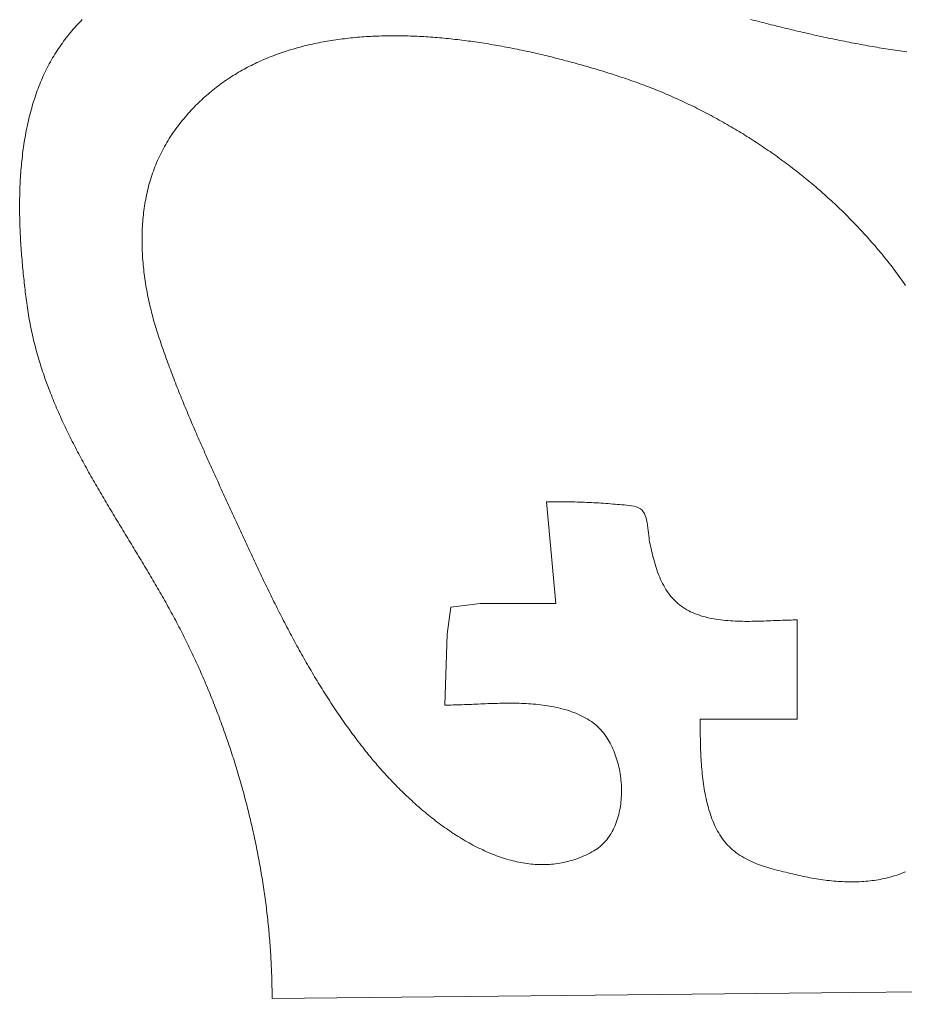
# Model space of a CAD drawing. Header units: inches. Extents: x 5.7 to 37.7, y 3.3 to 21.3.
# Drawn here: x 28.946 to 29.596, y 15.597 to 16.315 of the extents above; entities that cross this region are included whole.
import ezdxf

# ---------------------------------------------------------------- set-up
doc = ezdxf.new("R2010")
doc.units = ezdxf.units.IN
doc.header["$MEASUREMENT"] = 0
doc.layers.add('LASER BLACK', color=7, linetype='Continuous', lineweight=0, true_color=0x000000)

msp = doc.modelspace()

# ---------------------------------------------------------------- linework, layer by layer
at = {"layer": 'LASER BLACK'}
for points in [[(28.992, 16.3155), (28.99087, 16.31434), (28.98975, 16.31317), (28.98865, 16.31199), (28.98755, 16.3108), (28.98647, 16.30959), (28.98541, 16.30837), (28.98435, 16.30715), (28.98332, 16.30591), (28.98229, 16.30466), (28.98128, 16.30339), (28.98028, 16.30212), (28.97929, 16.30083), (28.97832, 16.29954), (28.97737, 16.29823), (28.97642, 16.29691), (28.9755, 16.29558), (28.97458, 16.29423), (28.97369, 16.29288), (28.9728, 16.29151), (28.97194, 16.29013), (28.97108, 16.28874), (28.97025, 16.28734), (28.96942, 16.28592), (28.96862, 16.2845), (28.96783, 16.28306), (28.96706, 16.28161), (28.9663, 16.28015), (28.96556, 16.27867), (28.96483, 16.27719), (28.96412, 16.27569), (28.96343, 16.27418), (28.96276, 16.27266), (28.9621, 16.27113), (28.96145, 16.26959), (28.96082, 16.26804), (28.96021, 16.26649), (28.95961, 16.26493), (28.95902, 16.26336), (28.95846, 16.26178), (28.9579, 16.2602), (28.95736, 16.25861), (28.95684, 16.25701), (28.95633, 16.25541), (28.95583, 16.2538), (28.95535, 16.25219), (28.95488, 16.25057), (28.95443, 16.24894), (28.95399, 16.24731), (28.95356, 16.24567), (28.95314, 16.24403), (28.95274, 16.24238), (28.95236, 16.24073), (28.95198, 16.23907), (28.95162, 16.23741), (28.95127, 16.23574), (28.95094, 16.23406), (28.95062, 16.23239), (28.9503, 16.23071), (28.95001, 16.22902), (28.94972, 16.22733), (28.94944, 16.22564), (28.94918, 16.22394), (28.94893, 16.22224), (28.94869, 16.22054), (28.94846, 16.21883), (28.94824, 16.21712), (28.94804, 16.2154), (28.94784, 16.21369), (28.94766, 16.21197), (28.94748, 16.21025), (28.94732, 16.20852), (28.94717, 16.2068), (28.94702, 16.20507), (28.94689, 16.20334), (28.94677, 16.2016), (28.94665, 16.19987), (28.94655, 16.19813), (28.94646, 16.1964), (28.94637, 16.19466), (28.9463, 16.19292), (28.94623, 16.19118), (28.94617, 16.18944), (28.94612, 16.18769), (28.94608, 16.18595), (28.94605, 16.18421), (28.94603, 16.18246), (28.94602, 16.18072), (28.94601, 16.17898), (28.94601, 16.17723), (28.94602, 16.17549), (28.94604, 16.17375), (28.94606, 16.172), (28.94609, 16.17026), (28.94613, 16.16852), (28.94618, 16.16678), (28.94623, 16.16504), (28.94629, 16.1633), (28.94636, 16.16157), (28.94644, 16.15983), (28.94652, 16.1581), (28.9466, 16.15637), (28.9467, 16.15464), (28.94679, 16.15291), (28.9469, 16.15119), (28.94701, 16.14947), (28.94713, 16.14775), (28.94725, 16.14603), (28.94737, 16.14431), (28.94751, 16.1426), (28.94764, 16.14089), (28.94779, 16.13919), (28.94793, 16.13749), (28.94808, 16.13579), (28.94824, 16.1341), (28.9484, 16.1324), (28.94857, 16.13072), (28.94873, 16.12904), (28.94891, 16.12736), (28.94908, 16.12568), (28.94926, 16.12401), (28.94945, 16.12235), (28.94963, 16.12069), (28.94982, 16.11904), (28.95002, 16.11739), (28.95021, 16.11574), (28.95041, 16.1141), (28.95061, 16.11247), (28.95082, 16.11084), (28.95103, 16.10922), (28.95123, 16.1076), (28.95147, 16.10586), (28.95171, 16.10412), (28.95197, 16.10239), (28.95224, 16.10066), (28.95252, 16.09893), (28.95281, 16.09722), (28.95311, 16.0955), (28.95343, 16.0938), (28.95375, 16.09209), (28.95409, 16.09039), (28.95443, 16.0887), (28.95479, 16.08701), (28.95516, 16.08533), (28.95554, 16.08365), (28.95592, 16.08197), (28.95632, 16.0803), (28.95673, 16.07863), (28.95715, 16.07697), (28.95758, 16.07532), (28.95802, 16.07366), (28.95847, 16.07201), (28.95893, 16.07037), (28.95939, 16.06873), (28.95987, 16.06709), (28.96036, 16.06546), (28.96085, 16.06383), (28.96136, 16.06221), (28.96187, 16.06059), (28.9624, 16.05897), (28.96293, 16.05736), (28.96347, 16.05575), (28.96402, 16.05415), (28.96457, 16.05255), (28.96514, 16.05095), (28.96571, 16.04936), (28.96629, 16.04777), (28.96688, 16.04618), (28.96748, 16.0446), (28.96809, 16.04302), (28.9687, 16.04144), (28.96932, 16.03987), (28.96995, 16.0383), (28.97059, 16.03673), (28.97123, 16.03517), (28.97188, 16.03361), (28.97254, 16.03205), (28.9732, 16.0305), (28.97388, 16.02895), (28.97455, 16.0274), (28.97524, 16.02586), (28.97593, 16.02431), (28.97663, 16.02277), (28.97733, 16.02124), (28.97804, 16.0197), (28.97876, 16.01817), (28.97948, 16.01664), (28.98021, 16.01512), (28.98094, 16.01359), (28.98168, 16.01207), (28.98243, 16.01055), (28.98318, 16.00904), (28.98394, 16.00752), (28.9847, 16.00601), (28.98546, 16.0045), (28.98624, 16.00299), (28.98701, 16.00149), (28.98779, 15.99998), (28.98858, 15.99848), (28.98937, 15.99698), (28.99017, 15.99548), (28.99097, 15.99399), (28.99177, 15.9925), (28.99258, 15.991), (28.99339, 15.98951), (28.99421, 15.98802), (28.99503, 15.98654), (28.99585, 15.98505), (28.99668, 15.98357), (28.99751, 15.98208), (28.99834, 15.9806), (28.99918, 15.97912), (29.00002, 15.97765), (29.00087, 15.97617), (29.00171, 15.97469), (29.00256, 15.97322), (29.00342, 15.97174), (29.00427, 15.97027), (29.00513, 15.9688), (29.00599, 15.96733), (29.00685, 15.96586), (29.00772, 15.96439), (29.00859, 15.96292), (29.00946, 15.96146), (29.01033, 15.95999), (29.0112, 15.95853), (29.01208, 15.95706), (29.01295, 15.9556), (29.01383, 15.95413), (29.01471, 15.95267), (29.01559, 15.95121), (29.01647, 15.94974), (29.01736, 15.94828), (29.01824, 15.94682), (29.01913, 15.94536), (29.02001, 15.9439), (29.0209, 15.94244), (29.02178, 15.94098), (29.02267, 15.93952), (29.02356, 15.93805), (29.02445, 15.93659), (29.02534, 15.93513), (29.02622, 15.93367), (29.02711, 15.93221), (29.028, 15.93075), (29.02889, 15.92929), (29.02978, 15.92782), (29.03066, 15.92636), (29.03155, 15.9249), (29.03243, 15.92344), (29.03332, 15.92197), (29.0342, 15.92051), (29.03508, 15.91904), (29.03597, 15.91758), (29.03685, 15.91611), (29.03772, 15.91464), (29.0386, 15.91318), (29.03948, 15.91171), (29.04035, 15.91024), (29.04122, 15.90877), (29.04209, 15.90729), (29.04296, 15.90582), (29.04383, 15.90435), (29.04469, 15.90287), (29.04555, 15.9014), (29.04641, 15.89992), (29.04727, 15.89844), (29.04812, 15.89696), (29.04897, 15.89548), (29.04982, 15.894), (29.05067, 15.89251), (29.05151, 15.89103), (29.05235, 15.88954), (29.05319, 15.88805), (29.05402, 15.88656), (29.05485, 15.88506), (29.05567, 15.88357), (29.05649, 15.88207), (29.05731, 15.88058), (29.05812, 15.87908), (29.05893, 15.87757), (29.05974, 15.87607), (29.06054, 15.87456), (29.06134, 15.87306), (29.06213, 15.87155), (29.06291, 15.87005), (29.06368, 15.86856), (29.06445, 15.86706), (29.06522, 15.86556), (29.06598, 15.86405), (29.06674, 15.86254), (29.0675, 15.86103), (29.06825, 15.85951), (29.06899, 15.85799), (29.06974, 15.85647), (29.07048, 15.85495), (29.07121, 15.85342), (29.07194, 15.85189), (29.07267, 15.85035), (29.0734, 15.84881), (29.07412, 15.84727), (29.07483, 15.84573), (29.07554, 15.84418), (29.07625, 15.84263), (29.07696, 15.84108), (29.07766, 15.83952), (29.07835, 15.83797), (29.07905, 15.83641), (29.07973, 15.83484), (29.08042, 15.83328), (29.0811, 15.83171), (29.08177, 15.83013), (29.08245, 15.82856), (29.08312, 15.82698), (29.08378, 15.8254), (29.08444, 15.82382), (29.0851, 15.82223), (29.08575, 15.82065), (29.08639, 15.81905), (29.08704, 15.81746), (29.08768, 15.81587), (29.08831, 15.81427), (29.08894, 15.81267), (29.08957, 15.81107), (29.09019, 15.80946), (29.09081, 15.80785), (29.09143, 15.80624), (29.09204, 15.80463), (29.09264, 15.80302), (29.09324, 15.8014), (29.09384, 15.79978), (29.09443, 15.79816), (29.09502, 15.79654), (29.09561, 15.79491), (29.09619, 15.79329), (29.09676, 15.79166), (29.09733, 15.79002), (29.0979, 15.78839), (29.09846, 15.78676), (29.09902, 15.78512), (29.09958, 15.78348), (29.10013, 15.78184), (29.10067, 15.78019), (29.10121, 15.77855), (29.10175, 15.7769), (29.10228, 15.77525), (29.10281, 15.7736), (29.10333, 15.77195), (29.10385, 15.7703), (29.10437, 15.76864), (29.10488, 15.76698), (29.10538, 15.76533), (29.10588, 15.76366), (29.10638, 15.762), (29.10687, 15.76034), (29.10736, 15.75867), (29.10784, 15.75701), (29.10832, 15.75534), (29.10879, 15.75367), (29.10926, 15.752), (29.10972, 15.75033), (29.11018, 15.74865), (29.11064, 15.74698), (29.11109, 15.7453), (29.11153, 15.74362), (29.11197, 15.74194), (29.11241, 15.74026), (29.11284, 15.73858), (29.11327, 15.7369), (29.11369, 15.73521), (29.11411, 15.73353), (29.11452, 15.73184), (29.11493, 15.73016), (29.11533, 15.72847), (29.11573, 15.72678), (29.11613, 15.72509), (29.11652, 15.7234), (29.1169, 15.7217), (29.11728, 15.72001), (29.11765, 15.71832), (29.11802, 15.71662), (29.11839, 15.71493), (29.11875, 15.71323), (29.1191, 15.71153), (29.11945, 15.70983), (29.1198, 15.70814), (29.12014, 15.70644), (29.12047, 15.70474), (29.12081, 15.70304), (29.12113, 15.70133), (29.12145, 15.69963), (29.12177, 15.69793), (29.12208, 15.69623), (29.12238, 15.69452), (29.12269, 15.69282), (29.12298, 15.69111), (29.12327, 15.68941), (29.12356, 15.6877), (29.12384, 15.686), (29.12411, 15.68429), (29.12438, 15.68259), (29.12465, 15.68088), (29.12491, 15.67917), (29.12517, 15.67746), (29.12542, 15.67576), (29.12566, 15.67405), (29.1259, 15.67234), (29.12614, 15.67063), (29.12637, 15.66893), (29.12659, 15.66722), (29.12681, 15.66551), (29.12702, 15.6638), (29.12723, 15.66209), (29.12744, 15.66038), (29.12764, 15.65868), (29.12783, 15.65697), (29.12802, 15.65526), (29.1282, 15.65355), (29.12838, 15.65185), (29.12855, 15.65014), (29.12872, 15.64843), (29.12888, 15.64672), (29.12904, 15.64502), (29.12919, 15.64331), (29.12933, 15.6416), (29.12947, 15.6399), (29.12961, 15.63819), (29.12974, 15.63649), (29.12986, 15.63478), (29.12998, 15.63308), (29.13009, 15.63138), (29.1302, 15.62967), (29.1303, 15.62797), (29.1304, 15.62627), (29.13049, 15.62457), (29.13058, 15.62287), (29.13066, 15.62117), (29.13073, 15.61947), (29.1308, 15.61777), (29.13087, 15.61607), (29.13093, 15.61437), (29.13098, 15.61268), (29.13103, 15.61098), (29.13107, 15.60929), (29.13111, 15.60759), (29.13114, 15.6059), (29.13116, 15.60421), (29.13118, 15.60252), (29.1312, 15.60083), (29.1312, 15.59914), (29.13121, 15.59745), (30.31636, 15.6096)], [(29.59681, 16.29173), (29.5951, 16.29197), (29.5934, 16.29222), (29.5917, 16.29246), (29.58999, 16.29271), (29.58829, 16.29297), (29.58659, 16.29323), (29.58489, 16.29349), (29.58319, 16.29376), (29.58149, 16.29403), (29.57979, 16.2943), (29.57809, 16.29458), (29.5764, 16.29486), (29.5747, 16.29515), (29.573, 16.29544), (29.57131, 16.29573), (29.56961, 16.29603), (29.56792, 16.29633), (29.56622, 16.29664), (29.56453, 16.29694), (29.56284, 16.29725), (29.56115, 16.29757), (29.55946, 16.29789), (29.55777, 16.29821), (29.55608, 16.29853), (29.55439, 16.29886), (29.5527, 16.29919), (29.55101, 16.29953), (29.54932, 16.29987), (29.54764, 16.30021), (29.54595, 16.30055), (29.54426, 16.3009), (29.54258, 16.30125), (29.5409, 16.3016), (29.53921, 16.30196), (29.53753, 16.30232), (29.53584, 16.30268), (29.53416, 16.30304), (29.53248, 16.30341), (29.5308, 16.30378), (29.52912, 16.30416), (29.52744, 16.30453), (29.52576, 16.30491), (29.52408, 16.30529), (29.5224, 16.30568), (29.52072, 16.30606), (29.51904, 16.30645), (29.51736, 16.30685), (29.51569, 16.30724), (29.51401, 16.30764), (29.51233, 16.30804), (29.51066, 16.30844), (29.50898, 16.30884), (29.50731, 16.30925), (29.50563, 16.30966), (29.50396, 16.31007), (29.50229, 16.31048), (29.50061, 16.3109), (29.49894, 16.31131), (29.49727, 16.31173), (29.4956, 16.31215), (29.49393, 16.31258), (29.49225, 16.313), (29.49058, 16.31343), (29.48891, 16.31386), (29.48724, 16.31429), (29.48557, 16.31472), (29.4839, 16.31516), (29.48224, 16.31559)], [(29.5959, 16.12052), (29.59494, 16.12189), (29.59397, 16.12326), (29.593, 16.12463), (29.59201, 16.12599), (29.59102, 16.12734), (29.59003, 16.12869), (29.58902, 16.13004), (29.58801, 16.13138), (29.587, 16.13272), (29.58598, 16.13406), (29.58495, 16.13539), (29.58391, 16.13671), (29.58287, 16.13803), (29.58182, 16.13935), (29.58076, 16.14066), (29.5797, 16.14197), (29.57864, 16.14328), (29.57756, 16.14457), (29.57648, 16.14587), (29.5754, 16.14716), (29.57431, 16.14845), (29.57321, 16.14973), (29.5721, 16.151), (29.57099, 16.15228), (29.56988, 16.15354), (29.56876, 16.15481), (29.56763, 16.15606), (29.5665, 16.15732), (29.56536, 16.15857), (29.56421, 16.15981), (29.56306, 16.16105), (29.56191, 16.16229), (29.56074, 16.16352), (29.55958, 16.16474), (29.5584, 16.16596), (29.55723, 16.16718), (29.55604, 16.16839), (29.55485, 16.1696), (29.55366, 16.1708), (29.55246, 16.17199), (29.55125, 16.17319), (29.55004, 16.17437), (29.54883, 16.17556), (29.54761, 16.17673), (29.54638, 16.1779), (29.54515, 16.17907), (29.54392, 16.18023), (29.54268, 16.18139), (29.54143, 16.18254), (29.54018, 16.18369), (29.53892, 16.18483), (29.53766, 16.18597), (29.5364, 16.1871), (29.53513, 16.18823), (29.53386, 16.18935), (29.53258, 16.19047), (29.53129, 16.19158), (29.53, 16.19268), (29.52871, 16.19378), (29.52741, 16.19488), (29.52611, 16.19597), (29.52481, 16.19706), (29.5235, 16.19814), (29.52218, 16.19921), (29.52086, 16.20028), (29.51954, 16.20134), (29.51821, 16.2024), (29.51688, 16.20346), (29.51555, 16.2045), (29.51421, 16.20555), (29.51286, 16.20658), (29.51151, 16.20761), (29.51016, 16.20864), (29.50881, 16.20966), (29.50745, 16.21068), (29.50608, 16.21169), (29.50472, 16.21269), (29.50335, 16.21369), (29.50197, 16.21468), (29.50059, 16.21567), (29.49921, 16.21665), (29.49783, 16.21763), (29.49644, 16.2186), (29.49504, 16.21956), (29.49365, 16.22052), (29.49225, 16.22147), (29.49085, 16.22242), (29.48944, 16.22336), (29.48803, 16.2243), (29.48662, 16.22523), (29.4852, 16.22616), (29.48378, 16.22707), (29.48236, 16.22799), (29.48093, 16.22889), (29.47951, 16.2298), (29.47807, 16.23069), (29.47664, 16.23158), (29.4752, 16.23246), (29.47376, 16.23334), (29.47232, 16.23421), (29.47087, 16.23508), (29.46942, 16.23594), (29.46797, 16.23679), (29.46652, 16.23764), (29.46506, 16.23848), (29.4636, 16.23932), (29.46214, 16.24015), (29.46068, 16.24097), (29.45921, 16.24179), (29.45774, 16.2426), (29.45627, 16.2434), (29.45479, 16.2442), (29.45332, 16.245), (29.45184, 16.24578), (29.45036, 16.24656), (29.44888, 16.24734), (29.44739, 16.2481), (29.4459, 16.24887), (29.44441, 16.24962), (29.44292, 16.25037), (29.44143, 16.25111), (29.43993, 16.25185), (29.43844, 16.25258), (29.43694, 16.2533), (29.43543, 16.25402), (29.43393, 16.25473), (29.43243, 16.25543), (29.43092, 16.25613), (29.42941, 16.25682), (29.4279, 16.2575), (29.42639, 16.25818), (29.42488, 16.25885), (29.42336, 16.25952), (29.42185, 16.26018), (29.42033, 16.26083), (29.41881, 16.26147), (29.41729, 16.26211), (29.41577, 16.26274), (29.41425, 16.26337), (29.41273, 16.26399), (29.4112, 16.2646), (29.40968, 16.2652), (29.40815, 16.2658), (29.40662, 16.26639), (29.40509, 16.26698), (29.40356, 16.26756), (29.40203, 16.26813), (29.4005, 16.26869), (29.39897, 16.26925), (29.39743, 16.2698), (29.3959, 16.27034), (29.39436, 16.27088), (29.39283, 16.27141), (29.39129, 16.27193), (29.38975, 16.27245), (29.38841, 16.27289), (29.38705, 16.27334), (29.38569, 16.27379), (29.38432, 16.27423), (29.38295, 16.27468), (29.38157, 16.27512), (29.38018, 16.27557), (29.37879, 16.27601), (29.37739, 16.27645), (29.37599, 16.27689), (29.37458, 16.27733), (29.37316, 16.27776), (29.37174, 16.2782), (29.37031, 16.27863), (29.36888, 16.27906), (29.36744, 16.27949), (29.36599, 16.27992), (29.36454, 16.28035), (29.36309, 16.28078), (29.36163, 16.2812), (29.36016, 16.28162), (29.35869, 16.28204), (29.35721, 16.28246), (29.35573, 16.28288), (29.35425, 16.28329), (29.35275, 16.2837), (29.35126, 16.28411), (29.34976, 16.28452), (29.34825, 16.28492), (29.34674, 16.28532), (29.34523, 16.28572), (29.34371, 16.28612), (29.34219, 16.28651), (29.34066, 16.28691), (29.33913, 16.28729), (29.3376, 16.28768), (29.33606, 16.28806), (29.33452, 16.28844), (29.33297, 16.28882), (29.33142, 16.28919), (29.32987, 16.28956), (29.32831, 16.28993), (29.32675, 16.29029), (29.32518, 16.29065), (29.32361, 16.29101), (29.32204, 16.29136), (29.32047, 16.29171), (29.31889, 16.29206), (29.31731, 16.2924), (29.31573, 16.29274), (29.31414, 16.29307), (29.31255, 16.2934), (29.31096, 16.29373), (29.30936, 16.29405), (29.30776, 16.29437), (29.30616, 16.29468), (29.30456, 16.29499), (29.30295, 16.2953), (29.30135, 16.2956), (29.29974, 16.29589), (29.29812, 16.29618), (29.29651, 16.29647), (29.29489, 16.29675), (29.29327, 16.29703), (29.29165, 16.29731), (29.29003, 16.29757), (29.28841, 16.29784), (29.28678, 16.2981), (29.28515, 16.29835), (29.28352, 16.2986), (29.28189, 16.29884), (29.28026, 16.29908), (29.27863, 16.29931), (29.27699, 16.29954), (29.27536, 16.29976), (29.27372, 16.29998), (29.27209, 16.30019), (29.27045, 16.30039), (29.26881, 16.30059), (29.26717, 16.30078), (29.26553, 16.30097), (29.26388, 16.30115), (29.26224, 16.30133), (29.2606, 16.3015), (29.25896, 16.30166), (29.25731, 16.30182), (29.25567, 16.30197), (29.25403, 16.30212), (29.25238, 16.30226), (29.25074, 16.30239), (29.24909, 16.30251), (29.24745, 16.30263), (29.24581, 16.30275), (29.24416, 16.30285), (29.24252, 16.30295), (29.24088, 16.30304), (29.23924, 16.30313), (29.23759, 16.30321), (29.23595, 16.30328), (29.23431, 16.30334), (29.23267, 16.3034), (29.23103, 16.30345), (29.2294, 16.30349), (29.22776, 16.30353), (29.22612, 16.30356), (29.22449, 16.30358), (29.22286, 16.30359), (29.22122, 16.3036), (29.21959, 16.30359), (29.21796, 16.30358), (29.21634, 16.30357), (29.21471, 16.30354), (29.21309, 16.30351), (29.21146, 16.30347), (29.20984, 16.30342), (29.20822, 16.30336), (29.20661, 16.30329), (29.20499, 16.30322), (29.20338, 16.30314), (29.20177, 16.30305), (29.20016, 16.30295), (29.19855, 16.30284), (29.19695, 16.30272), (29.19535, 16.3026), (29.19375, 16.30246), (29.19215, 16.30232), (29.19056, 16.30217), (29.18897, 16.30201), (29.18738, 16.30184), (29.1858, 16.30166), (29.18422, 16.30147), (29.18264, 16.30128), (29.18106, 16.30107), (29.17949, 16.30086), (29.17792, 16.30063), (29.17636, 16.3004), (29.17479, 16.30016), (29.17324, 16.2999), (29.17168, 16.29964), (29.17013, 16.29937), (29.16858, 16.29909), (29.16704, 16.29879), (29.1655, 16.29849), (29.16396, 16.29818), (29.16243, 16.29786), (29.1609, 16.29753), (29.15938, 16.29719), (29.15786, 16.29683), (29.15635, 16.29647), (29.15484, 16.2961), (29.15333, 16.29572), (29.15183, 16.29532), (29.15033, 16.29492), (29.14884, 16.2945), (29.14735, 16.29408), (29.14587, 16.29364), (29.1444, 16.2932), (29.14292, 16.29274), (29.14146, 16.29227), (29.13999, 16.29179), (29.13854, 16.2913), (29.13709, 16.2908), (29.13564, 16.29028), (29.1342, 16.28976), (29.13277, 16.28922), (29.13134, 16.28868), (29.12991, 16.28812), (29.12849, 16.28755), (29.12708, 16.28697), (29.12568, 16.28637), (29.12428, 16.28577), (29.12288, 16.28515), (29.1215, 16.28452), (29.12011, 16.28388), (29.11874, 16.28323), (29.11737, 16.28256), (29.11601, 16.28189), (29.11465, 16.2812), (29.1133, 16.2805), (29.11196, 16.27978), (29.11062, 16.27906), (29.10929, 16.27832), (29.10797, 16.27757), (29.10666, 16.27681), (29.10535, 16.27603), (29.10405, 16.27524), (29.10275, 16.27444), (29.10147, 16.27363), (29.10019, 16.2728), (29.09891, 16.27196), (29.09765, 16.27111), (29.09639, 16.27024), (29.09514, 16.26936), (29.0939, 16.26847), (29.09267, 16.26756), (29.09144, 16.26664), (29.09023, 16.26571), (29.08902, 16.26477), (29.08781, 16.26381), (29.08662, 16.26283), (29.08543, 16.26185), (29.08426, 16.26084), (29.08309, 16.25983), (29.08193, 16.2588), (29.08078, 16.25776), (29.07963, 16.2567), (29.0785, 16.25563), (29.07737, 16.25455), (29.07626, 16.25345), (29.07515, 16.25234), (29.07405, 16.25121), (29.07296, 16.25007), (29.07188, 16.24891), (29.07081, 16.24774), (29.06974, 16.24656), (29.06869, 16.24536), (29.06765, 16.24414), (29.06661, 16.24291), (29.06559, 16.24167), (29.06457, 16.24041), (29.06357, 16.23914), (29.06257, 16.23785), (29.06159, 16.23654), (29.06061, 16.23522), (29.05965, 16.23389), (29.05869, 16.23254), (29.05772, 16.23113), (29.05677, 16.22971), (29.05585, 16.22828), (29.05495, 16.22685), (29.05407, 16.2254), (29.05322, 16.22395), (29.05239, 16.22249), (29.05158, 16.22102), (29.05079, 16.21954), (29.05003, 16.21805), (29.04929, 16.21655), (29.04857, 16.21505), (29.04787, 16.21354), (29.04719, 16.21202), (29.04654, 16.21049), (29.0459, 16.20896), (29.04529, 16.20742), (29.0447, 16.20587), (29.04412, 16.20432), (29.04357, 16.20276), (29.04304, 16.20119), (29.04253, 16.19962), (29.04204, 16.19804), (29.04157, 16.19646), (29.04112, 16.19487), (29.04069, 16.19327), (29.04028, 16.19167), (29.03989, 16.19007), (29.03952, 16.18846), (29.03916, 16.18684), (29.03883, 16.18523), (29.03851, 16.1836), (29.03822, 16.18197), (29.03794, 16.18034), (29.03767, 16.17871), (29.03743, 16.17707), (29.0372, 16.17543), (29.037, 16.17378), (29.03681, 16.17213), (29.03663, 16.17048), (29.03648, 16.16882), (29.03634, 16.16717), (29.03622, 16.16551), (29.03611, 16.16385), (29.03602, 16.16218), (29.03595, 16.16052), (29.03589, 16.15885), (29.03585, 16.15718), (29.03583, 16.15551), (29.03582, 16.15384), (29.03582, 16.15216), (29.03585, 16.15049), (29.03588, 16.14882), (29.03593, 16.14714), (29.036, 16.14547), (29.03608, 16.14379), (29.03618, 16.14212), (29.03629, 16.14044), (29.03641, 16.13877), (29.03655, 16.13709), (29.0367, 16.13542), (29.03687, 16.13375), (29.03705, 16.13208), (29.03724, 16.13041), (29.03745, 16.12874), (29.03767, 16.12707), (29.0379, 16.12541), (29.03815, 16.12374), (29.0384, 16.12208), (29.03867, 16.12042), (29.03896, 16.11877), (29.03925, 16.11711), (29.03956, 16.11546), (29.03987, 16.11381), (29.0402, 16.11217), (29.04054, 16.11053), (29.0409, 16.10889), (29.04126, 16.10726), (29.04163, 16.10563), (29.04202, 16.104), (29.04241, 16.10238), (29.04282, 16.10076), (29.04323, 16.09915), (29.04366, 16.09754), (29.04409, 16.09594), (29.04454, 16.09434), (29.045, 16.09275), (29.04546, 16.09116), (29.04593, 16.08958), (29.04642, 16.088), (29.04691, 16.08643), (29.04741, 16.08487), (29.04792, 16.08331), (29.04847, 16.08166), (29.04902, 16.08001), (29.04958, 16.07836), (29.05014, 16.07671), (29.05071, 16.07507), (29.05128, 16.07343), (29.05185, 16.07178), (29.05243, 16.07014), (29.05302, 16.0685), (29.0536, 16.06686), (29.0542, 16.06523), (29.05479, 16.06359), (29.05539, 16.06195), (29.056, 16.06032), (29.05661, 16.05869), (29.05722, 16.05706), (29.05784, 16.05543), (29.05846, 16.0538), (29.05908, 16.05217), (29.05971, 16.05054), (29.06034, 16.04892), (29.06097, 16.04729), (29.06161, 16.04567), (29.06225, 16.04405), (29.0629, 16.04243), (29.06354, 16.04081), (29.06419, 16.03919), (29.06485, 16.03757), (29.0655, 16.03595), (29.06616, 16.03434), (29.06683, 16.03272), (29.06749, 16.03111), (29.06816, 16.0295), (29.06883, 16.02789), (29.0695, 16.02628), (29.07018, 16.02467), (29.07086, 16.02306), (29.07154, 16.02145), (29.07222, 16.01984), (29.07291, 16.01824), (29.07359, 16.01663), (29.07428, 16.01503), (29.07498, 16.01342), (29.07567, 16.01182), (29.07637, 16.01022), (29.07706, 16.00862), (29.07776, 16.00702), (29.07847, 16.00542), (29.07917, 16.00382), (29.07987, 16.00222), (29.08058, 16.00063), (29.08129, 15.99903), (29.082, 15.99743), (29.08271, 15.99584), (29.08342, 15.99424), (29.08413, 15.99265), (29.08485, 15.99106), (29.08556, 15.98947), (29.08628, 15.98788), (29.087, 15.98629), (29.08772, 15.9847), (29.08844, 15.98311), (29.08916, 15.98152), (29.08988, 15.97993), (29.0906, 15.97834), (29.09132, 15.97676), (29.09204, 15.97517), (29.09277, 15.97358), (29.09349, 15.972), (29.09422, 15.97041), (29.09494, 15.96883), (29.09566, 15.96725), (29.09639, 15.96566), (29.09711, 15.96408), (29.09784, 15.9625), (29.09856, 15.96092), (29.09929, 15.95933), (29.10001, 15.95775), (29.10074, 15.95617), (29.10146, 15.95459), (29.10219, 15.95301), (29.10291, 15.95143), (29.10363, 15.94985), (29.10436, 15.94827), (29.10508, 15.94669), (29.10581, 15.94511), (29.10653, 15.94353), (29.10726, 15.94195), (29.10799, 15.94036), (29.10871, 15.93878), (29.10944, 15.9372), (29.11017, 15.93562), (29.1109, 15.93404), (29.11163, 15.93246), (29.11236, 15.93088), (29.11309, 15.9293), (29.11383, 15.92772), (29.11456, 15.92614), (29.11529, 15.92457), (29.11603, 15.92299), (29.11677, 15.92141), (29.11751, 15.91983), (29.11825, 15.91826), (29.11899, 15.91668), (29.11973, 15.91511), (29.12048, 15.91353), (29.12122, 15.91196), (29.12197, 15.91039), (29.12272, 15.90881), (29.12347, 15.90724), (29.12422, 15.90567), (29.12497, 15.9041), (29.12573, 15.90253), (29.12649, 15.90097), (29.12725, 15.8994), (29.12801, 15.89783), (29.12877, 15.89627), (29.12954, 15.8947), (29.1303, 15.89314), (29.13107, 15.89158), (29.13185, 15.89002), (29.13262, 15.88846), (29.1334, 15.8869), (29.13418, 15.88535), (29.13496, 15.88379), (29.13574, 15.88224), (29.13653, 15.88069), (29.13732, 15.87914), (29.13811, 15.87759), (29.1389, 15.87604), (29.1397, 15.87449), (29.1405, 15.87295), (29.1413, 15.8714), (29.14211, 15.86986), (29.14291, 15.86832), (29.14373, 15.86678), (29.14454, 15.86525), (29.14536, 15.86371), (29.14618, 15.86218), (29.147, 15.86065), (29.14783, 15.85912), (29.14866, 15.85759), (29.14949, 15.85607), (29.15033, 15.85454), (29.15117, 15.85302), (29.15201, 15.8515), (29.15286, 15.84999), (29.15371, 15.84847), (29.15457, 15.84696), (29.15543, 15.84545), (29.15629, 15.84394), (29.15716, 15.84243), (29.15803, 15.84093), (29.1589, 15.83943), (29.15978, 15.83793), (29.16066, 15.83643), (29.16155, 15.83494), (29.16244, 15.83344), (29.16333, 15.83195), (29.16423, 15.83047), (29.16513, 15.82898), (29.16604, 15.8275), (29.16695, 15.82602), (29.16787, 15.82455), (29.16879, 15.82307), (29.16971, 15.8216), (29.17064, 15.82013), (29.17157, 15.81867), (29.17251, 15.8172), (29.17346, 15.81574), (29.17441, 15.81429), (29.17536, 15.81283), (29.17632, 15.81138), (29.17728, 15.80994), (29.17825, 15.80849), (29.17922, 15.80705), (29.1802, 15.80561), (29.18118, 15.80417), (29.18217, 15.80274), (29.18317, 15.80131), (29.18416, 15.79989), (29.18517, 15.79846), (29.18618, 15.79704), (29.18719, 15.79563), (29.18822, 15.79422), (29.18924, 15.79281), (29.19027, 15.7914), (29.19131, 15.79), (29.19236, 15.7886), (29.1934, 15.78721), (29.19446, 15.78581), (29.19552, 15.78443), (29.19659, 15.78304), (29.19766, 15.78166), (29.19874, 15.78028), (29.19982, 15.77891), (29.20092, 15.77754), (29.20201, 15.77618), (29.20285, 15.77515), (29.20369, 15.77411), (29.20456, 15.77307), (29.20543, 15.77202), (29.20632, 15.77096), (29.20722, 15.7699), (29.20814, 15.76884), (29.20906, 15.76776), (29.21, 15.76669), (29.21096, 15.76561), (29.21192, 15.76452), (29.2129, 15.76343), (29.21389, 15.76234), (29.21489, 15.76125), (29.2159, 15.76015), (29.21693, 15.75905), (29.21796, 15.75795), (29.21901, 15.75685), (29.22007, 15.75574), (29.22114, 15.75464), (29.22222, 15.75353), (29.22331, 15.75243), (29.22441, 15.75132), (29.22553, 15.75022), (29.22665, 15.74912), (29.22778, 15.74802), (29.22893, 15.74692), (29.23008, 15.74582), (29.23125, 15.74473), (29.23242, 15.74363), (29.2336, 15.74254), (29.23479, 15.74146), (29.236, 15.74038), (29.23721, 15.7393), (29.23843, 15.73823), (29.23966, 15.73716), (29.24089, 15.7361), (29.24214, 15.73504), (29.24339, 15.73399), (29.24466, 15.73295), (29.24593, 15.73191), (29.2472, 15.73088), (29.24849, 15.72986), (29.24979, 15.72884), (29.25109, 15.72784), (29.2524, 15.72684), (29.25371, 15.72585), (29.25504, 15.72487), (29.25637, 15.7239), (29.25771, 15.72294), (29.25905, 15.72199), (29.2604, 15.72105), (29.26176, 15.72012), (29.26312, 15.71921), (29.26449, 15.7183), (29.26587, 15.71741), (29.26725, 15.71653), (29.26864, 15.71566), (29.27003, 15.71481), (29.27143, 15.71397), (29.27283, 15.71314), (29.27424, 15.71233), (29.27566, 15.71153), (29.27707, 15.71075), (29.2785, 15.70999), (29.27993, 15.70923), (29.28136, 15.7085), (29.28279, 15.70778), (29.28424, 15.70708), (29.28568, 15.70639), (29.28713, 15.70573), (29.28858, 15.70508), (29.29004, 15.70445), (29.2915, 15.70383), (29.29296, 15.70324), (29.29443, 15.70267), (29.2959, 15.70211), (29.29737, 15.70158), (29.29884, 15.70106), (29.30032, 15.70057), (29.3018, 15.7001), (29.30328, 15.69965), (29.30477, 15.69922), (29.30625, 15.69881), (29.30774, 15.69843), (29.30923, 15.69807), (29.31072, 15.69773), (29.31222, 15.69742), (29.31371, 15.69713), (29.31521, 15.69686), (29.3167, 15.69662), (29.3182, 15.6964), (29.3197, 15.69621), (29.3212, 15.69605), (29.3227, 15.69591), (29.3242, 15.6958), (29.3257, 15.69571), (29.3272, 15.69565), (29.3287, 15.69562), (29.3302, 15.69562), (29.3317, 15.69564), (29.3332, 15.6957), (29.33469, 15.69578), (29.33619, 15.69589), (29.33769, 15.69604), (29.33918, 15.69621), (29.34068, 15.69641), (29.34217, 15.69664), (29.34366, 15.69691), (29.34515, 15.6972), (29.34664, 15.69753), (29.34812, 15.69789), (29.34961, 15.69829), (29.35109, 15.69871), (29.35257, 15.69917), (29.35404, 15.69966), (29.35552, 15.70019), (29.35699, 15.70075), (29.35846, 15.70135), (29.35992, 15.70198), (29.36138, 15.70264), (29.36284, 15.70335), (29.3643, 15.70408), (29.36575, 15.70486), (29.3672, 15.70567), (29.36841, 15.7064), (29.36958, 15.70718), (29.37071, 15.70801), (29.3718, 15.70888), (29.37286, 15.70979), (29.37388, 15.71075), (29.37485, 15.71175), (29.3758, 15.71279), (29.3767, 15.71387), (29.37756, 15.71499), (29.37839, 15.71614), (29.37918, 15.71733), (29.37994, 15.71855), (29.38065, 15.7198), (29.38133, 15.72109), (29.38198, 15.7224), (29.38258, 15.72374), (29.38315, 15.72511), (29.38369, 15.7265), (29.38419, 15.72792), (29.38465, 15.72936), (29.38508, 15.73082), (29.38548, 15.73229), (29.38583, 15.73379), (29.38616, 15.73531), (29.38645, 15.73684), (29.3867, 15.73838), (29.38692, 15.73994), (29.38711, 15.74151), (29.38726, 15.74309), (29.38738, 15.74468), (29.38746, 15.74627), (29.38751, 15.74787), (29.38753, 15.74948), (29.38752, 15.75109), (29.38747, 15.7527), (29.38739, 15.75431), (29.38728, 15.75592), (29.38713, 15.75753), (29.38695, 15.75914), (29.38674, 15.76074), (29.3865, 15.76233), (29.38623, 15.76392), (29.38593, 15.7655), (29.38559, 15.76707), (29.38523, 15.76862), (29.38483, 15.77017), (29.3844, 15.77169), (29.38395, 15.77321), (29.38346, 15.7747), (29.38294, 15.77618), (29.38239, 15.77764), (29.38181, 15.77908), (29.38121, 15.78049), (29.38057, 15.78188), (29.3799, 15.78324), (29.37921, 15.78458), (29.37849, 15.78589), (29.37773, 15.78717), (29.37695, 15.78842), (29.37614, 15.78964), (29.37531, 15.79083), (29.37444, 15.79198), (29.37355, 15.79309), (29.37263, 15.79416), (29.37168, 15.7952), (29.37071, 15.7962), (29.36971, 15.79715), (29.36868, 15.79806), (29.36762, 15.79893), (29.36654, 15.79975), (29.36544, 15.80053), (29.36408, 15.80141), (29.3627, 15.80226), (29.36129, 15.80307), (29.35987, 15.80384), (29.35843, 15.80458), (29.35696, 15.80528), (29.35548, 15.80595), (29.35398, 15.80659), (29.35247, 15.80719), (29.35093, 15.80777), (29.34938, 15.80831), (29.34782, 15.80882), (29.34623, 15.8093), (29.34464, 15.80975), (29.34303, 15.81018), (29.3414, 15.81058), (29.33977, 15.81095), (29.33812, 15.8113), (29.33646, 15.81162), (29.33479, 15.81192), (29.33311, 15.81219), (29.33141, 15.81244), (29.32971, 15.81267), (29.328, 15.81288), (29.32629, 15.81307), (29.32456, 15.81324), (29.32283, 15.81339), (29.32109, 15.81352), (29.31935, 15.81363), (29.3176, 15.81373), (29.31585, 15.81382), (29.31409, 15.81388), (29.31233, 15.81394), (29.31056, 15.81398), (29.3088, 15.814), (29.30703, 15.81402), (29.30527, 15.81402), (29.3035, 15.81401), (29.30173, 15.814), (29.29997, 15.81397), (29.2982, 15.81394), (29.29644, 15.8139), (29.29468, 15.81385), (29.29292, 15.81379), (29.29117, 15.81374), (29.28942, 15.81367), (29.28768, 15.8136), (29.28594, 15.81353), (29.28421, 15.81346), (29.28249, 15.81339), (29.28077, 15.81331), (29.27906, 15.81324), (29.27737, 15.81316), (29.27568, 15.81309), (29.274, 15.81302), (29.27233, 15.81296), (29.27067, 15.81289), (29.26902, 15.81283), (29.26739, 15.81278), (29.26577, 15.81273), (29.26416, 15.81269), (29.26257, 15.81266), (29.26099, 15.81264), (29.25943, 15.81262), (29.25788, 15.81262)], [(29.25788, 15.81262), (29.25961, 15.86467), (29.2624, 15.88445), (29.28391, 15.88723), (29.33943, 15.88723), (29.33249, 15.96184), (29.33422, 15.96184), (29.33595, 15.96184), (29.33768, 15.96183), (29.33941, 15.96182), (29.34114, 15.96181), (29.34288, 15.96179), (29.34462, 15.96177), (29.34636, 15.96174), (29.3481, 15.96171), (29.34984, 15.96168), (29.35158, 15.96164), (29.35332, 15.9616), (29.35507, 15.96155), (29.35681, 15.9615), (29.35855, 15.96144), (29.3603, 15.96138), (29.36204, 15.96131), (29.36378, 15.96124), (29.36552, 15.96115), (29.36726, 15.96107), (29.369, 15.96097), (29.37073, 15.96087), (29.37247, 15.96077), (29.3742, 15.96065), (29.37593, 15.96053), (29.37766, 15.9604), (29.37939, 15.96027), (29.38111, 15.96013), (29.38283, 15.95997), (29.38455, 15.95981), (29.38604, 15.95969), (29.38769, 15.95958), (29.38944, 15.95946), (29.39127, 15.95931), (29.39312, 15.9591), (29.39496, 15.95882), (29.39675, 15.95845), (29.39845, 15.95796), (29.40002, 15.95734), (29.40141, 15.95655), (29.40259, 15.95559), (29.40352, 15.95448), (29.4043, 15.95316), (29.40496, 15.95167), (29.40551, 15.95004), (29.40596, 15.94829), (29.40633, 15.94646), (29.40664, 15.94457), (29.40689, 15.94266), (29.40711, 15.94076), (29.4073, 15.93889), (29.40749, 15.93708), (29.40768, 15.93537), (29.4079, 15.93378), (29.40815, 15.93235), (29.40848, 15.93075), (29.40882, 15.92913), (29.40917, 15.92751), (29.40954, 15.92588), (29.40992, 15.92424), (29.41031, 15.9226), (29.41073, 15.92095), (29.41116, 15.91931), (29.41161, 15.91766), (29.41209, 15.91602), (29.41259, 15.91439), (29.41312, 15.91276), (29.41367, 15.91114), (29.41425, 15.90954), (29.41487, 15.90795), (29.41551, 15.90638), (29.41619, 15.90482), (29.4169, 15.90329), (29.41765, 15.90178), (29.41844, 15.90029), (29.41927, 15.89883), (29.42013, 15.8974), (29.42105, 15.896), (29.422, 15.89463), (29.423, 15.8933), (29.42405, 15.89201), (29.42515, 15.89076), (29.4263, 15.88954), (29.4275, 15.88837), (29.42875, 15.88725), (29.43006, 15.88617), (29.43142, 15.88515), (29.43272, 15.88426), (29.43405, 15.88341), (29.4354, 15.88261), (29.43679, 15.88185), (29.43821, 15.88114), (29.43965, 15.88047), (29.44112, 15.87984), (29.44262, 15.87926), (29.44414, 15.87871), (29.44569, 15.87819), (29.44725, 15.87772), (29.44884, 15.87728), (29.45045, 15.87687), (29.45207, 15.8765), (29.45371, 15.87616), (29.45537, 15.87585), (29.45705, 15.87556), (29.45873, 15.87531), (29.46043, 15.87508), (29.46215, 15.87488), (29.46387, 15.87471), (29.4656, 15.87456), (29.46735, 15.87443), (29.46909, 15.87432), (29.47085, 15.87423), (29.47261, 15.87416), (29.47437, 15.8741), (29.47614, 15.87407), (29.47791, 15.87405), (29.47968, 15.87404), (29.48145, 15.87405), (29.48321, 15.87407), (29.48498, 15.87409), (29.48673, 15.87413), (29.48849, 15.87418), (29.49024, 15.87423), (29.49198, 15.87429), (29.49371, 15.87435), (29.49543, 15.87442), (29.49714, 15.87449), (29.49884, 15.87456), (29.50053, 15.87463), (29.5022, 15.8747), (29.50386, 15.87477), (29.5055, 15.87483), (29.50712, 15.87489), (29.50873, 15.87495), (29.51031, 15.87499), (29.51187, 15.87503), (29.51341, 15.87506), (29.51493, 15.87508), (29.51642, 15.87508), (29.51642, 15.80221), (29.44528, 15.80221), (29.44528, 15.80075), (29.44528, 15.79926), (29.44528, 15.79774), (29.44529, 15.79621), (29.44529, 15.79464), (29.4453, 15.79306), (29.44532, 15.79145), (29.44533, 15.78982), (29.44536, 15.78817), (29.44538, 15.7865), (29.44542, 15.78482), (29.44546, 15.78312), (29.44551, 15.78141), (29.44557, 15.77968), (29.44564, 15.77794), (29.44571, 15.77619), (29.4458, 15.77443), (29.4459, 15.77266), (29.44601, 15.77089), (29.44613, 15.7691), (29.44627, 15.76732), (29.44642, 15.76553), (29.44658, 15.76373), (29.44676, 15.76194), (29.44695, 15.76015), (29.44716, 15.75835), (29.44739, 15.75656), (29.44764, 15.75477), (29.4479, 15.75299), (29.44818, 15.75122), (29.44848, 15.74945), (29.4488, 15.74769), (29.44915, 15.74594), (29.44951, 15.7442), (29.4499, 15.74247), (29.45031, 15.74075), (29.45074, 15.73905), (29.4512, 15.73737), (29.45168, 15.7357), (29.45219, 15.73405), (29.45272, 15.73242), (29.45328, 15.73081), (29.45387, 15.72922), (29.45448, 15.72766), (29.45513, 15.72611), (29.4558, 15.7246), (29.45651, 15.72311), (29.45724, 15.72165), (29.45801, 15.72022), (29.45881, 15.71881), (29.45964, 15.71744), (29.4605, 15.7161), (29.4614, 15.7148), (29.46233, 15.71353), (29.4633, 15.7123), (29.46431, 15.7111), (29.46535, 15.70994), (29.46642, 15.70883)], [(29.23879, 15.738), (29.24053, 15.73627), (29.23879, 15.738)], [(29.46642, 15.70883), (29.46768, 15.70761), (29.46898, 15.70646), (29.4703, 15.70536), (29.47166, 15.70431), (29.47304, 15.70331), (29.47446, 15.70236), (29.4759, 15.70146), (29.47737, 15.7006), (29.47886, 15.69978), (29.48037, 15.699), (29.4819, 15.69826), (29.48346, 15.69756), (29.48503, 15.69689), (29.48661, 15.69625), (29.48822, 15.69565), (29.48983, 15.69507), (29.49146, 15.69451), (29.49309, 15.69398), (29.49474, 15.69348), (29.49639, 15.69299), (29.49804, 15.69252), (29.49971, 15.69207), (29.50137, 15.69163), (29.50303, 15.6912), (29.5047, 15.69078), (29.50636, 15.69037), (29.50802, 15.68997), (29.50967, 15.68957), (29.51132, 15.68917), (29.51295, 15.68877), (29.51453, 15.68839), (29.51612, 15.68801), (29.5177, 15.68765), (29.51929, 15.6873), (29.52089, 15.68696), (29.52248, 15.68664), (29.52407, 15.68632), (29.52567, 15.68602), (29.52727, 15.68573), (29.52887, 15.68545), (29.53047, 15.68518), (29.53207, 15.68493), (29.53367, 15.68469), (29.53527, 15.68447), (29.53687, 15.68426), (29.53847, 15.68406), (29.54007, 15.68388), (29.54166, 15.68372), (29.54326, 15.68357), (29.54485, 15.68343), (29.54644, 15.68331), (29.54803, 15.68321), (29.54961, 15.68312), (29.55119, 15.68306), (29.55277, 15.683), (29.55435, 15.68297), (29.55592, 15.68296), (29.55749, 15.68296), (29.55905, 15.68298), (29.56061, 15.68302), (29.56216, 15.68308), (29.56371, 15.68315), (29.56525, 15.68325), (29.56678, 15.68337), (29.56831, 15.68351), (29.56983, 15.68366), (29.57135, 15.68384), (29.57286, 15.68404), (29.57436, 15.68426), (29.57585, 15.68451), (29.57734, 15.68477), (29.57882, 15.68506), (29.58029, 15.68537), (29.58175, 15.6857), (29.5832, 15.68606), (29.58464, 15.68644), (29.58607, 15.68684), (29.58749, 15.68727), (29.5889, 15.68773), (29.59031, 15.6882), (29.5917, 15.6887), (29.59308, 15.68923), (29.59444, 15.68979), (29.5958, 15.69036)]]:
    msp.add_lwpolyline(points, dxfattribs=at)

doc.saveas('drawing.dxf')
